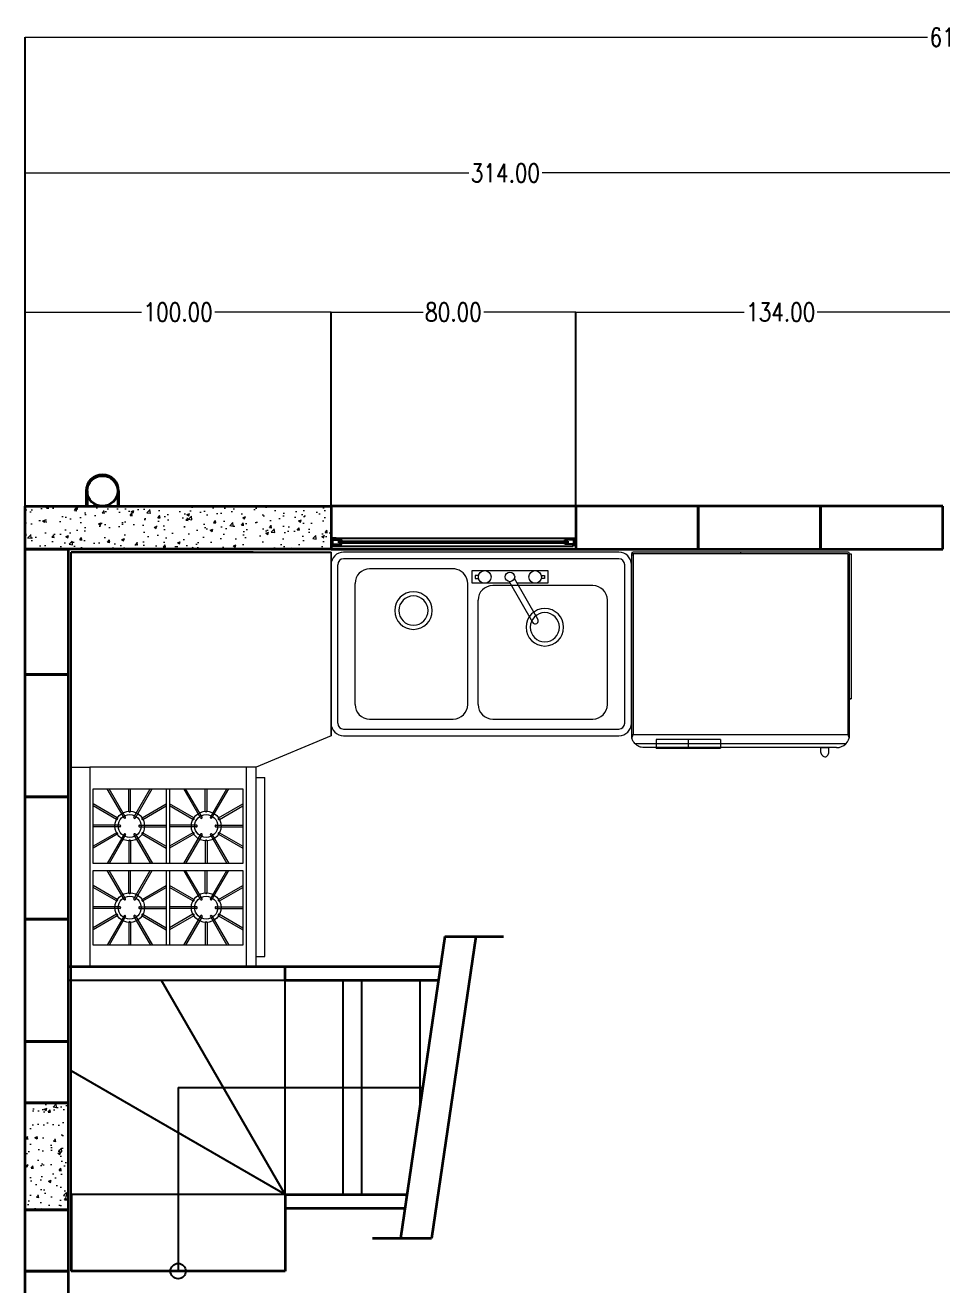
# Model space of a CAD drawing. Header units: millimetres. Extents: x -1436 to 15913, y -5994 to 7579.
# Drawn here: x 8339 to 11339, y 3459 to 7579 of the extents above; entities that cross this region are included whole.
import ezdxf

# ---------------------------------------------------------------- set-up
doc = ezdxf.new("R2010")
doc.units = ezdxf.units.MM
for name, color, linetype, lineweight in [('A-ANNO-DIMS', 3, 'Continuous', 13), ('A-FLOR-LEVL', 7, 'Continuous', 25), ('A-FLOR-PATT', 8, 'Continuous', 18), ('A-FURN', 253, 'Continuous', 15), ('A-GLAZ-FULL', 4, 'Continuous', 25), ('A-WALL-FULL', 7, 'Continuous', 35)]:
    doc.layers.add(name, color=color, linetype=linetype, lineweight=lineweight)
doc.styles.add('APLUS', font='arial.ttf', dxfattribs={"width": 0.6})
doc.styles.add('E-ROMANS', font='romans.shx', dxfattribs={"width": 0.8})
doc.dimstyles.new('E-0050_TICK_12', dxfattribs={"dimscale": 0.001, "dimtxt": 60005, "dimasz": 60, "dimexe": 30, "dimexo": 20, "dimgap": 30, "dimtad": 0, "dimlfac": 0.1, "dimzin": 0, "dimdsep": 46, "dimtxsty": 'E-ROMANS', "dimblk": 'OBLIQUE', "dimcen": 30, "dimclrd": 256, "dimclre": 256, "dimclrt": 256, "dimadec": 0, "dimazin": 0, "dimtfac": 1, "dimtmove": 1, "dimatfit": 3, "dimldrblk": 'OPEN90', "dimfxl": 1, "dimtfill": 1, "dimtolj": 1, "dimtzin": 0, "dimlwd": -1, "dimarcsym": 0})
pattern_1 = [(50, (41753.566, 87107.75), (91.092334, -7.96954), [9.525, -104.775]), (355, (41753.57, 87107.75), (-17.62141, 95.52832), [7.62, -83.82]), (100.451, (41761.16, 87107.09), (73.47125, 87.55834), [8.095, -89.045]), (46.1842, (41753.57, 87133.15), (135.53952, -21.02116), [14.2875, -157.1625]), (96.6356, (41764.86, 87131.4), (118.70212, 123.71278), [12.1425, -133.5675]), (351.184, (41753.57, 87133.15), (118.7023, 123.71256), [11.43, -125.73]), (21, (41766.266, 87126.8), (75.80744, -51.13276), [9.525, -104.775]), (326, (41766.27, 87126.8), (30.90101, 92.09398), [7.62, -83.82]), (71.4514, (41772.58, 87122.54), (106.708245, 40.96143), [8.095, -89.045]), (37.5, (41753.566, 87107.75), (1.544302, 42.27752), [0, -82.804, 0, -85.09, 0, -84.1375]), (7.5, (41753.566, 87107.75), (33.409831, 50.090287), [0, -48.514, 0, -80.899, 0, -32.0675]), (327.5, (41725.245, 87107.75), (67.795298, -2.864372), [0, -31.75, 0, -99.06, 0, -131.445]), (317.5, (41712.545, 87107.75), (74.06459, 12.713246), [0, -41.275, 0, -65.786, 0, -93.345])]

# ---------------------------------------------------------------- blocks, each defined once
blk = doc.blocks.new('_Oblique')
at = {"color": 0, "linetype": 'ByBlock', "lineweight": -2}
blk.add_line((-0.5, -0.5), (0.5, 0.5), dxfattribs=at)
blk = doc.blocks.new('*D32')
at = {"layer": 'A-ANNO-DIMS', "lineweight": -2, "transparency": 16777216}
for p, q in [((8339, 6006.9), (8339, 7540)), ((14479, 6006.9), (14479, 7540))]:
    blk.add_line(p, q, dxfattribs=at)
at = {"layer": 'A-ANNO-DIMS', "transparency": 16777216}
for p, q in [((8339, 7540), (11291.2, 7540)), ((14479, 7540), (11526.7, 7540))]:
    blk.add_line(p, q, dxfattribs=at)
at = {"layer": 'A-ANNO-DIMS', "transparency": 16777216, "xscale": 0.06, "yscale": 0.06, "zscale": 0.06, "rotation": 180}
blk.add_blockref('_Oblique', (8339, 7540), dxfattribs=at)
at = {"layer": 'A-ANNO-DIMS', "transparency": 16777216, "xscale": 0.06, "yscale": 0.06, "zscale": 0.06}
blk.add_blockref('_Oblique', (14479, 7540), dxfattribs=at)
at = {"layer": 'A-ANNO-DIMS', "transparency": 16777216, "insert": (11409, 7540), "char_height": 60.01, "attachment_point": 5, "style": 'E-ROMANS', "bg_fill": 3, "box_fill_scale": 1.1, "bg_fill_color": 256, "bg_fill_true_color": 13158600, "bg_fill_transparency": 0}
blk.add_mtext('\\A1;614.00', dxfattribs=at)
blk = doc.blocks.new('_Open90')
at = {"color": 0, "linetype": 'ByBlock', "lineweight": -2}
for p, q in [((0, 0), (-1, 0)), ((-0.5, 0.5), (0, 0)), ((0, 0), (-0.5, -0.5))]:
    blk.add_line(p, q, dxfattribs=at)
blk = doc.blocks.new('*D33')
at = {"layer": 'A-ANNO-DIMS', "lineweight": -2, "transparency": 16777216}
for p, q in [((8339, 6006.9), (8339, 7096.3)), ((11479, 6006.9), (11479, 7096.3))]:
    blk.add_line(p, q, dxfattribs=at)
at = {"layer": 'A-ANNO-DIMS', "transparency": 16777216}
for p, q in [((8339, 7096.3), (9790.1, 7096.3)), ((11479, 7096.3), (10027.9, 7096.3))]:
    blk.add_line(p, q, dxfattribs=at)
at = {"layer": 'A-ANNO-DIMS', "transparency": 16777216, "xscale": 0.06, "yscale": 0.06, "zscale": 0.06, "rotation": 180}
blk.add_blockref('_Oblique', (8339, 7096.3), dxfattribs=at)
at = {"layer": 'A-ANNO-DIMS', "transparency": 16777216, "xscale": 0.06, "yscale": 0.06, "zscale": 0.06}
blk.add_blockref('_Oblique', (11479, 7096.3), dxfattribs=at)
at = {"layer": 'A-ANNO-DIMS', "transparency": 16777216, "insert": (9909, 7096.3), "char_height": 60.01, "attachment_point": 5, "style": 'E-ROMANS', "bg_fill": 3, "box_fill_scale": 1.1, "bg_fill_color": 256, "bg_fill_true_color": 13158600, "bg_fill_transparency": 0}
blk.add_mtext('\\A1;314.00', dxfattribs=at)
blk = doc.blocks.new('*D46')
at = {"layer": 'A-ANNO-DIMS', "lineweight": -2, "transparency": 16777216}
for p, q in [((8339, 6006.9), (8339, 6641.5)), ((9339, 6006.9), (9339, 6641.5))]:
    blk.add_line(p, q, dxfattribs=at)
at = {"layer": 'A-ANNO-DIMS', "transparency": 16777216}
for p, q in [((8339, 6641.4), (8723.5, 6641.4)), ((9339, 6641.4), (8954.5, 6641.4))]:
    blk.add_line(p, q, dxfattribs=at)
at = {"layer": 'A-ANNO-DIMS', "transparency": 16777216, "xscale": 0.06, "yscale": 0.06, "zscale": 0.06, "rotation": 180}
blk.add_blockref('_Oblique', (8339, 6641.4), dxfattribs=at)
at = {"layer": 'A-ANNO-DIMS', "transparency": 16777216, "xscale": 0.06, "yscale": 0.06, "zscale": 0.06}
blk.add_blockref('_Oblique', (9339, 6641.4), dxfattribs=at)
at = {"layer": 'A-ANNO-DIMS', "transparency": 16777216, "insert": (8839, 6641.4), "char_height": 60.01, "attachment_point": 5, "style": 'E-ROMANS', "bg_fill": 3, "box_fill_scale": 1.1, "bg_fill_color": 256, "bg_fill_true_color": 13158600, "bg_fill_transparency": 0}
blk.add_mtext('\\A1;100.00', dxfattribs=at)
blk = doc.blocks.new('*D47')
at = {"layer": 'A-ANNO-DIMS', "lineweight": -2, "transparency": 16777216}
for p, q in [((9339, 6006.9), (9339, 6641.5)), ((10139, 6006.9), (10139, 6641.5))]:
    blk.add_line(p, q, dxfattribs=at)
at = {"layer": 'A-ANNO-DIMS', "transparency": 16777216}
for p, q in [((9339, 6641.5), (9642.9, 6641.5)), ((10139, 6641.5), (9835, 6641.5))]:
    blk.add_line(p, q, dxfattribs=at)
at = {"layer": 'A-ANNO-DIMS', "transparency": 16777216, "xscale": 0.06, "yscale": 0.06, "zscale": 0.06, "rotation": 180}
blk.add_blockref('_Oblique', (9339, 6641.5), dxfattribs=at)
at = {"layer": 'A-ANNO-DIMS', "transparency": 16777216, "xscale": 0.06, "yscale": 0.06, "zscale": 0.06}
blk.add_blockref('_Oblique', (10139, 6641.5), dxfattribs=at)
at = {"layer": 'A-ANNO-DIMS', "transparency": 16777216, "insert": (9739, 6641.5), "char_height": 60.01, "attachment_point": 5, "style": 'E-ROMANS', "bg_fill": 3, "box_fill_scale": 1.1, "bg_fill_color": 256, "bg_fill_true_color": 13158600, "bg_fill_transparency": 0}
blk.add_mtext('\\A1;80.00', dxfattribs=at)
blk = doc.blocks.new('*D48')
at = {"layer": 'A-ANNO-DIMS', "lineweight": -2, "transparency": 16777216}
for p, q in [((10139, 6006.9), (10139, 6641.5)), ((11479, 6006.9), (11479, 6641.5))]:
    blk.add_line(p, q, dxfattribs=at)
at = {"layer": 'A-ANNO-DIMS', "transparency": 16777216}
for p, q in [((10139, 6641.5), (10693.5, 6641.5)), ((11479, 6641.5), (10924.5, 6641.5))]:
    blk.add_line(p, q, dxfattribs=at)
at = {"layer": 'A-ANNO-DIMS', "transparency": 16777216, "xscale": 0.06, "yscale": 0.06, "zscale": 0.06, "rotation": 180}
blk.add_blockref('_Oblique', (10139, 6641.5), dxfattribs=at)
at = {"layer": 'A-ANNO-DIMS', "transparency": 16777216, "xscale": 0.06, "yscale": 0.06, "zscale": 0.06}
blk.add_blockref('_Oblique', (11479, 6641.5), dxfattribs=at)
at = {"layer": 'A-ANNO-DIMS', "transparency": 16777216, "insert": (10809, 6641.5), "char_height": 60.01, "attachment_point": 5, "style": 'E-ROMANS', "bg_fill": 3, "box_fill_scale": 1.1, "bg_fill_color": 256, "bg_fill_true_color": 13158600, "bg_fill_transparency": 0}
blk.add_mtext('\\A1;134.00', dxfattribs=at)

msp = doc.modelspace()

# ---------------------------------------------------------------- hatches: boundary and pattern name
at = {"layer": 'A-FLOR-PATT'}
h = msp.add_hatch(dxfattribs=at)
h.set_pattern_fill('AR-CONC', color=256, scale=0.5, style=0)
h.set_pattern_definition(pattern_1)
h.paths.add_polyline_path([(8338.986, 6006.848), (8338.986, 5866.848), (9338.986, 5866.848), (9338.986, 6002.544, 0.36681467), (9307.606, 5996.848), (9303.744, 6000.023, -0.08957843), (9311.78, 6006.848)])
for points in [[(9338.425, 5903.098), (9338.425, 5876.848), (9355.092, 5876.848), (9355.092, 5879.348), (9340.925, 5879.348), (9340.925, 5900.598), (9355.092, 5900.598), (9355.092, 5903.098)], [(9338.425, 5903.098), (9338.425, 5876.848), (9355.092, 5876.848), (9355.092, 5879.348), (9340.925, 5879.348), (9340.925, 5900.598), (9355.092, 5900.598), (9355.092, 5903.098)], [(9338.425, 5903.098), (9338.425, 5876.848), (9355.092, 5876.848), (9355.092, 5879.348), (9340.925, 5879.348), (9340.925, 5900.598), (9355.092, 5900.598), (9355.092, 5903.098)], [(9355.092, 5900.598), (9355.092, 5903.098), (9338.425, 5903.098), (9338.425, 5876.848), (9355.092, 5876.848), (9355.092, 5879.348), (9340.925, 5879.348), (9340.925, 5900.598)], [(10138.933, 5903.098), (10138.933, 5876.848), (10122.267, 5876.848), (10122.267, 5879.348), (10136.433, 5879.348), (10136.433, 5900.598), (10122.267, 5900.598), (10122.267, 5903.098)], [(10138.933, 5903.098), (10138.933, 5876.848), (10122.267, 5876.848), (10122.267, 5879.348), (10136.433, 5879.348), (10136.433, 5900.598), (10122.267, 5900.598), (10122.267, 5903.098)], [(10138.933, 5903.098), (10138.933, 5876.848), (10122.267, 5876.848), (10122.267, 5879.348), (10136.433, 5879.348), (10136.433, 5900.598), (10122.267, 5900.598), (10122.267, 5903.098)], [(10122.32, 5900.598), (10122.32, 5903.098), (10138.986, 5903.098), (10138.986, 5876.848), (10122.32, 5876.848), (10122.32, 5879.348), (10136.486, 5879.348), (10136.486, 5900.598)]]:
    msp.add_hatch(color=256, dxfattribs=at).paths.add_polyline_path(points)
h = msp.add_hatch(dxfattribs=at)
h.set_pattern_fill('AR-CONC', color=256, scale=0.5, style=0)
h.set_pattern_definition(pattern_1)
h.paths.add_polyline_path([(8478.986, 4056.848), (8338.986, 4056.848), (8338.986, 3706.848), (8478.986, 3706.848)])

# ---------------------------------------------------------------- linework, layer by layer
for p, q in [((9084.54, 5856.848), (8488.986, 5856.848)), ((8488.986, 4456.848), (8488.986, 5856.848)), ((8488.986, 5856.848), (9338.986, 5856.848)), ((9084.54, 4456.848), (8478.986, 4456.848))]:
    msp.add_line(p, q)
at = {"layer": 'A-FLOR-LEVL'}
for p, q in [((8488.986, 4411.848), (8488.986, 4456.848)), ((8784.841, 4456.848), (8488.986, 4456.848)), ((8488.986, 4160.993), (8488.986, 4456.848)), ((9188.986, 4456.848), (8784.841, 4456.848)), ((9188.986, 3756.848), (8784.841, 4456.848)), ((9188.986, 3756.848), (9188.986, 4456.848)), ((9378.986, 3756.848), (9378.986, 4456.848)), ((9439.768, 3756.848), (9439.768, 4456.848)), ((9629.768, 4049.338), (9629.768, 4456.848)), ((9188.986, 3756.848), (8488.986, 4160.993)), ((8488.986, 3756.848), (8488.986, 4160.993)), ((8838.986, 4106.848), (9638.201, 4106.848)), ((8838.986, 4106.848), (8838.986, 3506.848)), ((9188.986, 3756.848), (8488.986, 3756.848))]:
    msp.add_line(p, q, dxfattribs=at)
msp.add_circle((8838.986, 3506.848), 25, dxfattribs=at)
at = {"layer": 'A-FURN'}
for p, q in [((9338.986, 5856.848), (9338.986, 5256.847)), ((9338.986, 5856.848), (9338.986, 5256.848)), ((9338.986, 5256.848), (9338.986, 5856.848)), ((10279.897, 5856.848), (9379.895, 5856.848)), ((10320.806, 5851.514), (10320.806, 5260.544)), ((10326.14, 5856.848, 1259.833), (10326.14, 5856.848, -1259.833)), ((11029.068, 5856.848, -1259.833), (10326.14, 5856.848, -1259.833)), ((11029.068, 5851.514, 1265.167), (10326.14, 5851.514, 1265.167)), ((10326.14, 5851.514, 1265.167), (10326.14, 5260.544, 1265.167)), ((10677.604, 5856.848, -1259.833), (10677.604, 5856.848, 1259.833)), ((11029.068, 5856.848, 1259.833), (11029.068, 5856.848, -1259.833)), ((11029.068, 5260.544, 1265.167), (11029.068, 5851.514, 1265.167)), ((11032.839, 5855.286, -1259.833), (11032.839, 5855.286, 1263.604)), ((11034.402, 5851.514, 1176.164), (11039.736, 5851.514, 1176.164)), ((11034.402, 5260.544, 1.886), (11034.402, 5851.514, 1.886)), ((11034.402, 5851.514, 1259.833), (11034.402, 5851.514, -1259.833)), ((11034.402, 5851.514, -1259.833), (11034.402, 5851.514, 1259.833)), ((11039.736, 5851.514, 141.608), (11039.736, 5377.788, 141.608)), ((9338.986, 5592.949), (9338.986, 5837.539)), ((9360.804, 5297.756), (9360.804, 5815.939)), ((10279.897, 5835.03), (9379.895, 5835.03)), ((10298.988, 5297.756), (10298.988, 5815.939)), ((10320.806, 5815.939, -1259.833), (10320.806, 5815.939, 1259.833)), ((10320.806, 5297.756), (10320.806, 5815.939)), ((10320.806, 5815.939, -1259.833), (10320.806, 5815.939, 1259.833)), ((9737.851, 5802.303), (9465.122, 5802.303)), ((9800.188, 5755.235), (9800.188, 5796.456)), ((9800.188, 5796.456), (10047.513, 5796.456)), ((9810.494, 5780.998), (9810.494, 5770.693)), ((9821.98, 5780.998), (9810.494, 5780.998)), ((9810.494, 5770.693), (9821.98, 5770.693)), ((10015.219, 5638.205), (9938.657, 5770.815)), ((10025.724, 5780.998), (10037.208, 5780.998)), ((10037.208, 5770.693), (10025.724, 5770.693)), ((10037.208, 5780.998), (10037.208, 5770.693)), ((10047.513, 5796.456), (10047.513, 5755.235)), ((9417.395, 5359.12), (9417.395, 5754.575)), ((9785.578, 5359.12), (9785.578, 5754.575)), ((9923.731, 5755.235), (9800.188, 5755.235)), ((9943.403, 5747.757), (9867.396, 5747.757)), ((9920.807, 5760.509), (9997.368, 5627.9)), ((10194.67, 5747.757), (9943.403, 5747.757)), ((10047.513, 5755.235), (9947.594, 5755.235)), ((9819.669, 5359.12), (9819.669, 5700.03)), ((10242.397, 5359.12), (10242.397, 5700.03)), ((11039.736, 5377.788, 141.608), (11034.402, 5377.788, 141.608)), ((11034.402, 5377.788, 1176.164), (11034.402, 5377.788, 141.608)), ((11039.736, 5377.788, 1176.164), (11034.402, 5377.788, 1176.164)), ((11034.402, 5377.788, 658.886), (11039.736, 5377.788, 658.886)), ((11037.069, 5377.788, 1176.164), (11037.069, 5377.788, 141.608)), ((11039.736, 5377.788, 141.608), (11039.736, 5377.788, 1176.164)), ((9379.895, 5278.665), (10279.897, 5278.665)), ((9465.122, 5311.393), (9737.851, 5311.393)), ((9867.396, 5311.393), (10194.67, 5311.393)), ((9338.986, 5256.848), (9094.54, 5153.822)), ((9379.895, 5256.847), (10279.897, 5256.847)), ((10320.806, 5260.544, -1259.833), (11034.402, 5260.544, -1259.833)), ((10320.806, 5260.544, 1259.833), (10320.806, 5260.544, -1259.833)), ((10612.546, 5244.542, 479.307), (10401.382, 5244.542, 479.307)), ((10401.382, 5244.542, 247.45), (10401.382, 5244.542, 479.307)), ((10506.964, 5244.542, 247.45), (10506.964, 5244.542, 479.307)), ((10612.546, 5244.542, 479.307), (10612.546, 5244.542, 247.45)), ((11034.402, 5260.544, 1259.833), (11034.402, 5260.544, -1259.833)), ((11021.903, 5230.37, -1247.334), (10333.304, 5230.37, -1247.334)), ((10363.478, 5217.872, 578.058), (10363.478, 5217.872, -1217.161)), ((10363.478, 5217.872, 1222.495), (10363.478, 5217.872, -1217.161)), ((10991.73, 5217.872, 1222.495), (10363.478, 5217.872, 1222.495)), ((10363.478, 5217.872, 1222.495), (10363.478, 5217.872, 612.581)), ((10401.382, 5231.207, 247.45), (10401.382, 5231.207, 521.895)), ((10401.382, 5216.205, 247.45), (10401.382, 5217.872, 247.45)), ((10401.382, 5217.872, 391.979), (10401.382, 5216.205, 391.979)), ((10401.382, 5217.872, 247.45), (10401.382, 5217.872, 536.508)), ((10401.382, 5217.872, 247.45), (10401.382, 5217.872, 520.818)), ((10401.382, 5217.039, 247.45), (10401.382, 5217.039, 531.943)), ((10401.382, 5216.205, 247.45), (10401.382, 5216.205, 536.508)), ((10401.382, 5216.205, 536.508), (10612.546, 5216.205, 536.508)), ((10506.964, 5217.872, 247.45), (10506.964, 5217.872, 520.818)), ((10506.964, 5216.205, 247.45), (10506.964, 5217.872, 247.45)), ((10506.964, 5216.205, 247.45), (10506.964, 5216.205, 536.508)), ((10612.546, 5231.207, 247.45), (10612.546, 5231.207, 521.895)), ((10612.546, 5216.205, 247.45), (10612.546, 5217.872, 247.45)), ((10612.546, 5216.205, 391.979), (10612.546, 5217.872, 391.979)), ((10612.546, 5217.872, 536.508), (10612.546, 5217.872, 247.45)), ((10612.546, 5217.872, 520.818), (10612.546, 5217.872, 247.45)), ((10612.546, 5217.039, 247.45), (10612.546, 5217.039, 531.943)), ((10612.546, 5216.205, 536.508), (10612.546, 5216.205, 247.45)), ((10677.604, 5217.339, 578.058), (10677.604, 5217.872, 578.058)), ((10677.604, 5217.339, -1217.161), (10677.604, 5217.872, -1217.161)), ((10677.604, 5217.872, 578.058), (10677.604, 5217.872, -1217.161)), ((10677.604, 5217.872, 1222.495), (10677.604, 5217.872, -1217.161)), ((10677.604, 5217.339, 1222.495), (10677.604, 5217.872, 1222.495)), ((10677.604, 5217.339, 612.581), (10677.604, 5217.872, 612.581)), ((10677.604, 5217.872, 1222.495), (10677.604, 5217.872, 612.581)), ((10677.604, 5217.339, 578.058), (10677.604, 5217.339, -1217.161)), ((10677.604, 5217.339, 1222.495), (10677.604, 5217.339, 612.581)), ((10964.918, 5217.872, 537.766), (10939.253, 5217.872, 537.766)), ((10939.253, 5217.872, 537.766), (10939.253, 5207.204, 537.766)), ((10939.253, 5217.872, 252.323), (10964.918, 5217.872, 252.323)), ((10939.253, 5217.872, 537.766), (10939.253, 5217.872, 252.323)), ((10939.253, 5217.872, 395.045), (10964.918, 5217.872, 395.045)), ((10939.253, 5217.872, 1041.395), (10939.253, 5217.872, 755.951)), ((10939.253, 5212.538, 252.323), (10939.253, 5212.538, 537.766)), ((10939.253, 5212.538, 755.951), (10939.253, 5212.538, 1041.395)), ((10939.253, 5207.204, 252.323), (10939.253, 5207.204, 537.766)), ((10939.253, 5207.204, 755.951), (10939.253, 5207.204, 1041.395)), ((10945.502, 5192.117, 252.323), (10945.502, 5192.117, 537.766)), ((10945.502, 5192.117, 755.951), (10945.502, 5192.117, 1041.395)), ((10952.086, 5217.872, 537.766), (10952.086, 5217.872, 252.323)), ((10952.086, 5217.872, 1041.395), (10952.086, 5217.872, 755.951)), ((10964.917, 5198.495, 252.323), (10964.917, 5198.495, 537.766)), ((10964.917, 5198.495, 755.951), (10964.917, 5198.495, 1041.395)), ((10964.918, 5217.872, 252.323), (10964.918, 5198.752, 252.323)), ((10964.918, 5217.872, 252.323), (10964.918, 5217.872, 537.766)), ((10964.918, 5217.872, 755.951), (10964.918, 5217.872, 1041.395)), ((10964.918, 5208.312, 252.323), (10964.918, 5208.312, 537.766)), ((10964.918, 5208.312, 755.951), (10964.918, 5208.312, 1041.395)), ((10964.918, 5198.752, 252.323), (10964.918, 5198.752, 537.766)), ((10964.918, 5198.752, 755.951), (10964.918, 5198.752, 1041.395)), ((10991.73, 5217.872, -1217.161), (10991.73, 5217.872, 578.058)), ((10991.73, 5217.872, -1217.161), (10991.73, 5217.872, 1222.495)), ((10991.73, 5217.872, 612.581), (10991.73, 5217.872, 1222.495)), ((11021.903, 5230.37, -1247.334), (11021.903, 5230.37, 1252.669)), ((9061.206, 5153.822), (8550.097, 5153.822)), ((10947.91, 5190.043, 537.766), (10947.91, 5190.043, 252.323)), ((10947.91, 5190.043, 1041.395), (10947.91, 5190.043, 755.951)), ((10958.997, 5189.07, 252.323), (10958.997, 5189.07, 537.766)), ((10958.997, 5189.07, 755.951), (10958.997, 5189.07, 1041.395)), ((9094.54, 5120.223), (9122.317, 5120.223)), ((9122.317, 4535.447), (9122.317, 5120.223)), ((8662.218, 4987.92), (8607.098, 5083.39)), ((8667.029, 4990.698), (8613.513, 5083.39)), ((8677.874, 5009.981), (8677.874, 5083.39)), ((8683.43, 5009.981), (8683.43, 5083.39)), ((8694.275, 4990.698), (8747.791, 5083.39)), ((8699.086, 4987.92), (8754.206, 5083.39)), ((8800.096, 5083.39), (8800.096, 4838.946)), ((8811.207, 5083.39), (8811.207, 4838.946)), ((8912.217, 4987.92), (8857.097, 5083.39)), ((8917.028, 4990.698), (8863.512, 5083.39)), ((8927.874, 5009.981), (8927.874, 5083.39)), ((8933.429, 5009.981), (8933.429, 5083.39)), ((8944.274, 4990.698), (8997.79, 5083.39)), ((8949.086, 4987.92), (9004.205, 5083.39)), ((8640.095, 4988.17), (8561.208, 5033.715)), ((8637.318, 4983.358), (8561.208, 5027.3)), ((8721.209, 4988.17), (8800.096, 5033.715)), ((8723.987, 4983.358), (8800.096, 5027.3)), ((8890.094, 4988.17), (8811.207, 5033.715)), ((8887.317, 4983.358), (8811.207, 5027.3)), ((8971.208, 4988.17), (9050.095, 5033.715)), ((8973.986, 4983.358), (9050.095, 5027.3)), ((8648.595, 4964.324), (8561.208, 4964.324)), ((8648.595, 4958.769), (8561.208, 4958.769)), ((8712.71, 4964.324), (8800.096, 4964.324)), ((8712.71, 4958.769), (8800.096, 4958.769)), ((8898.594, 4964.324), (8811.207, 4964.324)), ((8898.594, 4958.769), (8811.207, 4958.769)), ((8962.709, 4964.324), (9050.095, 4964.324)), ((8962.709, 4958.769), (9050.095, 4958.769)), ((8637.318, 4939.735), (8561.208, 4895.793)), ((8640.095, 4934.923), (8561.208, 4889.378)), ((8662.218, 4935.173), (8606.662, 4838.946)), ((8667.029, 4932.395), (8613.076, 4838.946)), ((8677.874, 4913.112), (8677.874, 4838.946)), ((8683.43, 4913.112), (8683.43, 4838.946)), ((8694.275, 4932.395), (8748.228, 4838.946)), ((8699.086, 4935.173), (8754.643, 4838.946)), ((8721.209, 4934.923), (8800.096, 4889.378)), ((8723.987, 4939.735), (8800.096, 4895.793)), ((8887.317, 4939.735), (8811.207, 4895.793)), ((8890.094, 4934.923), (8811.207, 4889.378)), ((8912.217, 4935.173), (8856.661, 4838.946)), ((8917.028, 4932.395), (8863.076, 4838.946)), ((8927.874, 4913.112), (8927.874, 4838.946)), ((8933.429, 4913.112), (8933.429, 4838.946)), ((8944.274, 4932.395), (8998.227, 4838.946)), ((8949.086, 4935.173), (9004.642, 4838.946)), ((8971.208, 4934.923), (9050.095, 4889.378)), ((8973.986, 4939.735), (9050.095, 4895.793)), ((8662.218, 4721.254), (8607.098, 4816.724)), ((8667.029, 4724.032), (8613.513, 4816.724)), ((8677.874, 4743.316), (8677.874, 4816.724)), ((8683.43, 4743.316), (8683.43, 4816.724)), ((8694.275, 4724.032), (8747.791, 4816.724)), ((8699.086, 4721.254), (8754.206, 4816.724)), ((8800.096, 4816.724), (8800.096, 4572.281)), ((8811.207, 4816.724), (8811.207, 4572.281)), ((8912.217, 4721.254), (8857.097, 4816.724)), ((8917.028, 4724.032), (8863.512, 4816.724)), ((8927.874, 4743.316), (8927.874, 4816.724)), ((8933.429, 4743.316), (8933.429, 4816.724)), ((8944.274, 4724.032), (8997.79, 4816.724)), ((8949.086, 4721.254), (9004.205, 4816.724)), ((8640.095, 4721.504), (8561.208, 4767.049)), ((8637.318, 4716.693), (8561.208, 4760.634)), ((8721.209, 4721.504), (8800.096, 4767.049)), ((8723.987, 4716.693), (8800.096, 4760.634)), ((8890.094, 4721.504), (8811.207, 4767.049)), ((8887.317, 4716.693), (8811.207, 4760.634)), ((8971.208, 4721.504), (9050.095, 4767.049)), ((8973.986, 4716.693), (9050.095, 4760.634)), ((8648.595, 4697.659), (8561.208, 4697.659)), ((8712.71, 4697.659), (8800.096, 4697.659)), ((8898.594, 4697.659), (8811.207, 4697.659)), ((8962.709, 4697.659), (9050.095, 4697.659)), ((8648.595, 4692.103), (8561.208, 4692.103)), ((8637.318, 4673.069), (8561.208, 4629.127)), ((8640.095, 4668.258), (8561.208, 4622.712)), ((8662.218, 4668.507), (8606.662, 4572.281)), ((8667.029, 4665.729), (8613.076, 4572.281)), ((8694.275, 4665.729), (8748.228, 4572.281)), ((8699.086, 4668.507), (8754.643, 4572.281)), ((8712.71, 4692.103), (8800.096, 4692.103)), ((8721.209, 4668.258), (8800.096, 4622.712)), ((8723.987, 4673.069), (8800.096, 4629.127)), ((8898.594, 4692.103), (8811.207, 4692.103)), ((8887.317, 4673.069), (8811.207, 4629.127)), ((8890.094, 4668.258), (8811.207, 4622.712)), ((8912.217, 4668.507), (8856.661, 4572.281)), ((8917.028, 4665.729), (8863.076, 4572.281)), ((8944.274, 4665.729), (8998.227, 4572.281)), ((8949.086, 4668.507), (9004.642, 4572.281)), ((8962.709, 4692.103), (9050.095, 4692.103)), ((8971.208, 4668.258), (9050.095, 4622.712)), ((8973.986, 4673.069), (9050.095, 4629.127)), ((8677.874, 4646.446), (8677.874, 4572.281)), ((8683.43, 4646.446), (8683.43, 4572.281)), ((8927.874, 4646.446), (8927.874, 4572.281)), ((8933.429, 4646.446), (8933.429, 4572.281)), ((9094.54, 4535.447), (9122.317, 4535.447))]:
    msp.add_line(p, q, dxfattribs=at)
for points in [[(8488.986, 4501.848), (8488.986, 5153.822), (8550.097, 5153.822), (8550.097, 4501.848)], [(9094.54, 4501.848), (9094.54, 5153.822), (9061.206, 5153.822), (9061.206, 4501.848)]]:
    msp.add_lwpolyline(points, dxfattribs=at)
for points in [[(8561.208, 5083.39), (9050.095, 5083.39), (9050.095, 4838.946), (8561.208, 4838.946)], [(8561.208, 4816.724), (9050.095, 4816.724), (9050.095, 4572.281), (8561.208, 4572.281)]]:
    msp.add_lwpolyline(points, close=True, dxfattribs=at)
for centre, radius in [((9841.409, 5775.846), 20.61), ((9923.851, 5775.846), 15.458), ((10006.292, 5775.846), 20.61), ((8680.652, 4961.546), 48.514), ((8680.652, 4961.546), 37.403), ((8930.651, 4961.546), 48.514), ((8930.651, 4961.546), 37.403), ((8680.652, 4694.881), 48.514), ((8930.651, 4694.881), 48.514), ((8680.652, 4694.881), 37.403), ((8930.651, 4694.881), 37.403)]:
    msp.add_circle(centre, radius, dxfattribs=at)
for centre, radius, start, end in [((9379.895, 5815.939), 40.909, 90, 180), ((10279.897, 5815.939), 40.909, 0, 90), ((10326.14, 5851.514, -1259.833), 5.334, 90, 180), ((11029.068, 5851.514, 1.886), 5.334, 0, 90), ((9379.895, 5815.939), 19.091, 90, 180), ((10279.897, 5815.939), 19.091, 0, 90), ((9465.123, 5754.575), 47.727, 90, 180), ((9737.85, 5754.575), 47.727, 74.937222, 90), ((9737.85, 5754.575), 47.727, 0, 74.937222), ((9867.396, 5700.03), 47.727, 90, 180), ((10194.669, 5700.03), 47.727, 0, 90), ((9608.305, 5665.939), 61.364, 0, 180), ((9608.305, 5665.939), 47.727, 0, 180), ((9608.305, 5665.939), 61.364, 180, 0), ((9608.305, 5665.939), 47.727, 180, 0), ((10037.851, 5611.393), 61.364, 0, 180), ((10037.851, 5611.393), 47.727, 0, 180), ((10037.851, 5611.393), 61.364, 180, 0), ((10037.851, 5611.393), 47.727, 180, 0), ((10006.292, 5633.053), 10.305, 210, 30), ((9465.123, 5359.12), 47.727, 180, 270), ((9737.85, 5359.12), 47.727, 270, 360), ((9867.396, 5359.12), 47.727, 180, 270), ((10194.669, 5359.12), 47.727, 270, 360), ((9379.895, 5297.756), 40.909, 180, 270), ((9379.895, 5297.756), 19.091, 180, 270), ((10279.897, 5297.756), 40.909, 270, 0), ((10279.897, 5297.756), 19.091, 270, 0), ((10991.73, 5260.544, 1.886), 42.672, 270, 0), ((10954.25, 5198.624, 252.323), 10.668, 233.542979, 359.308555), ((10943.582, 5198.752, 252.323), 21.336, 359.308555, 0), ((10943.582, 5198.752, 537.766), 21.336, 359.308555, 360), ((10943.582, 5198.752, 395.045), 21.336, 359.308555, 0), ((10943.582, 5198.752, 755.951), 21.336, 359.308555, 0), ((10943.582, 5198.752, 1041.395), 21.336, 359.308555, 360), ((10943.582, 5198.752, 898.673), 21.336, 359.308555, 0), ((8638.638, 4985.804), 2.78, 237.523845, 62.476155), ((8664.563, 4989.413), 2.78, 207.523845, 32.476155), ((8680.652, 5010.061), 2.78, 177.523845, 2.476155), ((8696.741, 4989.413), 2.78, 147.523845, 332.476155), ((8722.667, 4985.804), 2.78, 117.523845, 302.476155), ((8888.637, 4985.804), 2.78, 237.523845, 62.476155), ((8914.563, 4989.413), 2.78, 207.523845, 32.476155), ((8930.651, 5010.061), 2.78, 177.523845, 2.476155), ((8946.74, 4989.413), 2.78, 147.523845, 332.476155), ((8972.666, 4985.804), 2.78, 117.523845, 302.476155), ((8648.475, 4961.546), 2.78, 267.523845, 92.476155), ((8712.83, 4961.546), 2.78, 87.523845, 272.476155), ((8898.474, 4961.546), 2.78, 267.523845, 92.476155), ((8962.829, 4961.546), 2.78, 87.523845, 272.476155), ((8638.638, 4937.289), 2.78, 297.523845, 122.476155), ((8664.563, 4933.68), 2.78, 327.523845, 152.476155), ((8680.652, 4913.032), 2.78, 357.523845, 182.476155), ((8696.741, 4933.68), 2.78, 27.523845, 212.476155), ((8722.667, 4937.289), 2.78, 57.523845, 242.476155), ((8888.637, 4937.289), 2.78, 297.523845, 122.476155), ((8914.563, 4933.68), 2.78, 327.523845, 152.476155), ((8930.651, 4913.032), 2.78, 357.523845, 182.476155), ((8946.74, 4933.68), 2.78, 27.523845, 212.476155), ((8972.666, 4937.289), 2.78, 57.523845, 242.476155), ((8680.652, 4743.395), 2.78, 177.523845, 2.476155), ((8930.651, 4743.395), 2.78, 177.523845, 2.476155), ((8638.638, 4719.138), 2.78, 237.523845, 62.476155), ((8648.475, 4694.881), 2.78, 267.523845, 92.476155), ((8664.563, 4722.747), 2.78, 207.523845, 32.476155), ((8696.741, 4722.747), 2.78, 147.523845, 332.476155), ((8712.83, 4694.881), 2.78, 87.523845, 272.476155), ((8722.667, 4719.138), 2.78, 117.523845, 302.476155), ((8888.637, 4719.138), 2.78, 237.523845, 62.476155), ((8898.474, 4694.881), 2.78, 267.523845, 92.476155), ((8914.563, 4722.747), 2.78, 207.523845, 32.476155), ((8946.74, 4722.747), 2.78, 147.523845, 332.476155), ((8962.829, 4694.881), 2.78, 87.523845, 272.476155), ((8972.666, 4719.138), 2.78, 117.523845, 302.476155), ((8638.638, 4670.624), 2.78, 297.523845, 122.476155), ((8664.563, 4667.014), 2.78, 327.523845, 152.476155), ((8696.741, 4667.014), 2.78, 27.523845, 212.476155), ((8722.667, 4670.624), 2.78, 57.523845, 242.476155), ((8888.637, 4670.624), 2.78, 297.523845, 122.476155), ((8914.563, 4667.014), 2.78, 327.523845, 152.476155), ((8946.74, 4667.014), 2.78, 27.523845, 212.476155), ((8972.666, 4670.624), 2.78, 57.523845, 242.476155), ((8680.652, 4646.366), 2.78, 357.523845, 182.476155), ((8930.651, 4646.366), 2.78, 357.523845, 182.476155)]:
    msp.add_arc(centre, radius, start, end, dxfattribs=at)
at = {"layer": 'A-FURN', "extrusion": (1, 0, 0)}
for centre, radius, start, end in [((5851.514, 1259.833, 10677.604), 5.334, 360, 90), ((5169.866, 479.307, 10401.382), 74.676, 0, 49.994799), ((5169.866, 479.307, 10506.964), 74.676, 0, 49.994799), ((5169.866, 479.307, 10612.546), 74.676, 0, 49.994799), ((5143.196, 520.818, 10401.382), 74.676, 0, 12.128575), ((5143.196, 520.818, 10506.964), 74.676, 0, 12.128575)]:
    msp.add_arc(centre, radius, start, end, dxfattribs=at)
at = {"layer": 'A-FURN', "extrusion": (0, 1, 0)}
for centre, start, end in [((-10326.14, 1259.833, 5847.68), 0, 90), ((-11029.068, 1259.833, 5847.68), 90, 180)]:
    msp.add_arc(centre, 5.334, start, end, dxfattribs=at)
at = {"layer": 'A-FURN', "extrusion": (1, -1.3232e-13, -2.84361e-14)}
msp.add_arc((5143.196, 520.818, 10612.546), 74.676, 0, 12.128575, dxfattribs=at)
at = {"layer": 'A-FURN'}
for points in [[(10322.368, 5855.286, 1263.604), (10323.396, 5854.258, 1264.632), (10324.768, 5852.886, 1265.167), (10326.14, 5851.514, 1265.167)], [(10320.806, 5260.544, 1259.833), (10320.806, 5256.683, 1261.198), (10321.333, 5252.822, 1262.57), (10322.368, 5249.103, 1263.604)], [(10322.368, 5249.103, 1263.604), (10323.403, 5252.822, 1264.639), (10324.775, 5256.683, 1265.167), (10326.14, 5260.544, 1265.167)], [(11029.068, 5260.544, 1265.167), (11030.432, 5256.683, 1265.167), (11031.804, 5252.822, 1264.639), (11032.839, 5249.103, 1263.604)]]:
    msp.add_open_spline(points, degree=3, dxfattribs=at)
msp.add_open_spline([(10363.478, 5217.872, 1222.495), (10359.951, 5217.872, 1226.022), (10356.426, 5218.302, 1229.548), (10349.383, 5220.103, 1236.589), (10345.868, 5221.468, 1240.104), (10340.629, 5224.449, 1245.345), (10338.886, 5225.601, 1247.086), (10335.422, 5228.316, 1250.551), (10333.697, 5229.879, 1252.275), (10330.289, 5233.604, 1255.685), (10328.597, 5235.762, 1257.374), (10326.15, 5239.807, 1259.826), (10325.344, 5241.301, 1260.628), (10323.787, 5244.761, 1262.186), (10323.036, 5246.702, 1262.936), (10322.368, 5249.103, 1263.604)], degree=3, knots=[-1.57079633, -1.57079633, -1.57079633, -1.57079633, -1.24603187, -1.24603187, -0.92119451, -0.92119451, -0.75884587, -0.75884587, -0.59637323, -0.59637323, -0.43395063, -0.43395063, -0.35269057, -0.35269057, -0.27143051, -0.27143051, -0.27143051, -0.27143051], dxfattribs=at)
msp.add_rational_spline([(10939.253, 5207.204, 537.766), (10939.253, 5196.44, 537.766), (10947.91, 5190.043, 537.766)], [1, 0.892810064048, 1], degree=2, dxfattribs=at)
at = {"layer": 'A-GLAZ-FULL'}
for p, q in [((9338.425, 5903.098), (10138.986, 5903.098)), ((9355.092, 5903.098), (9338.425, 5903.098)), ((9340.925, 5879.348), (9340.925, 5900.598)), ((9345.092, 5896.64), (9374.258, 5896.64)), ((9345.092, 5883.307), (9345.092, 5896.64)), ((9355.092, 5900.598), (9355.092, 5903.098)), ((9364.258, 5887.473), (9364.258, 5892.473)), ((9364.258, 5892.473), (10113.1, 5892.473)), ((9374.258, 5892.473), (9374.258, 5896.64)), ((10103.1, 5892.473), (10103.1, 5896.64)), ((10132.267, 5896.64), (10103.1, 5896.64)), ((10113.1, 5892.473), (10113.1, 5887.473)), ((10130.342, 5900.598), (10130.342, 5903.098)), ((10132.267, 5883.307), (10132.267, 5896.64)), ((10136.486, 5900.598), (10136.486, 5879.348)), ((10138.986, 5903.098), (10138.986, 5876.848)), ((9338.425, 5876.848), (10130.342, 5876.848)), ((9355.092, 5879.348), (9340.925, 5879.348)), ((9345.092, 5883.307), (9374.258, 5883.307)), ((9355.092, 5876.848), (9355.092, 5879.348)), ((9364.258, 5887.473), (10113.1, 5887.473)), ((9374.258, 5883.307), (9374.258, 5887.473)), ((10103.1, 5883.307), (10103.1, 5887.473)), ((10132.267, 5883.307), (10103.1, 5883.307)), ((10130.342, 5876.848), (10130.342, 5879.348)), ((10130.342, 5879.348), (10136.486, 5879.348))]:
    msp.add_line(p, q, dxfattribs=at)
at = {"layer": 'A-WALL-FULL'}
for p, q in [((8538.34, 6056.848), (8538.34, 6006.848)), ((8541.34, 6056.848), (8541.34, 6006.848)), ((8641.34, 6056.848), (8641.34, 6006.848)), ((8644.34, 6056.848), (8644.34, 6006.848)), ((10138.986, 6006.848), (9338.986, 6006.848)), ((10538.986, 6006.848), (10138.986, 6006.848)), ((10138.986, 6006.848), (10138.986, 5866.848)), ((10538.986, 5866.848), (10538.986, 6006.848)), ((10938.986, 6006.848), (10538.986, 6006.848)), ((10538.986, 6006.848), (10538.986, 5866.848)), ((11338.986, 6006.848), (10938.986, 6006.848)), ((10938.986, 6006.848), (10938.986, 5866.848)), ((10938.986, 5866.848), (10938.986, 6006.848)), ((11338.986, 5866.848), (11338.986, 6006.848)), ((8338.986, 5866.848), (8478.986, 5866.848)), ((8338.986, 5456.848), (8338.986, 5866.848)), ((8338.986, 5456.848), (8338.986, 5856.848)), ((8478.986, 5866.848), (8478.986, 5456.848)), ((9338.986, 5866.848), (10138.986, 5866.848)), ((10138.986, 5866.848), (10538.986, 5866.848)), ((10538.986, 5866.848), (10938.986, 5866.848)), ((10938.986, 5866.848), (11338.986, 5866.848)), ((8338.986, 5456.848), (8478.986, 5456.848)), ((8338.986, 5056.848), (8338.986, 5456.848)), ((8478.986, 5456.848), (8338.986, 5456.848)), ((8338.986, 5456.848), (8478.986, 5456.848)), ((8338.986, 5056.848), (8338.986, 5456.848)), ((8478.986, 5456.848), (8338.986, 5456.848)), ((8478.986, 5456.848), (8478.986, 5056.848)), ((8478.986, 5456.848), (8478.986, 5056.848)), ((8338.986, 5056.848), (8478.986, 5056.848)), ((8338.986, 4656.848), (8338.986, 5056.848)), ((8478.986, 5056.848), (8338.986, 5056.848)), ((8338.986, 5056.848), (8478.986, 5056.848)), ((8338.986, 4656.848), (8338.986, 5056.848)), ((8478.986, 5056.848), (8338.986, 5056.848)), ((8478.986, 5056.848), (8478.986, 4656.848)), ((8478.986, 5056.848), (8478.986, 4656.848)), ((8338.986, 4656.848), (8478.986, 4656.848)), ((8338.986, 4256.848), (8338.986, 4656.848)), ((8478.986, 4656.848), (8338.986, 4656.848)), ((8338.986, 4656.848), (8478.986, 4656.848)), ((8338.986, 4256.848), (8338.986, 4656.848)), ((8478.986, 4656.848), (8338.986, 4656.848)), ((8478.986, 4656.848), (8478.986, 4256.848)), ((8478.986, 4656.848), (8478.986, 4256.848)), ((9696.128, 4501.848), (8478.986, 4501.848)), ((9188.986, 4456.848), (9188.986, 4501.848)), ((9689.529, 4456.848), (9188.986, 4456.848)), ((8478.986, 4256.848), (8338.986, 4256.848)), ((8338.986, 4256.848), (8478.986, 4256.848)), ((8338.986, 4056.848), (8338.986, 4256.848)), ((8478.986, 4256.848), (8338.986, 4256.848)), ((8478.986, 4256.848), (8478.986, 4056.848)), ((8478.986, 4056.848), (8338.986, 4056.848)), ((8488.986, 3756.848), (8488.986, 3506.848)), ((9188.986, 3756.848), (9586.874, 3756.848)), ((9188.986, 3756.848), (9188.986, 3711.848)), ((9188.986, 3756.848), (9188.986, 3711.848)), ((9580.274, 3711.848), (9188.986, 3711.848)), ((9188.986, 3711.848), (9188.986, 3506.848)), ((8338.986, 3706.848), (8478.986, 3706.848)), ((8338.986, 3506.848), (8338.986, 3706.848)), ((8478.986, 3706.848), (8478.986, 3506.848)), ((8338.986, 3506.848), (8478.986, 3506.848)), ((8338.986, 3106.848), (8338.986, 3506.848)), ((8478.986, 3506.848), (8338.986, 3506.848)), ((8478.986, 3506.848), (8478.986, 3106.848)), ((9188.986, 3506.848), (8488.986, 3506.848))]:
    msp.add_line(p, q, dxfattribs=at)
for points in [[(8338.986, 6006.848), (9338.986, 6006.848), (9338.986, 5866.848), (8338.986, 5866.848)], [(8338.986, 4056.848), (8478.986, 4056.848), (8478.986, 3706.848), (8338.986, 3706.848)]]:
    msp.add_lwpolyline(points, close=True, dxfattribs=at)
for points in [[(9710.598, 4600.514), (9565.805, 3613.182)], [(9811.846, 4600.514), (9667.053, 3613.182)], [(9710.598, 4600.514), (9902.898, 4600.514)], [(9667.053, 3613.182), (9474.754, 3613.182)]]:
    msp.add_lwpolyline(points, dxfattribs=at)
msp.add_circle((8591.34, 6056.848), 50, dxfattribs=at)
msp.add_arc((8591.34, 6056.848), 53, 0, 180, dxfattribs=at)

# ---------------------------------------------------------------- texts
at = {"layer": 'A-FURN', "style": 'APLUS', "width": 0.8, "flags": 9}
msp.add_attdef('ESTCODE', (9923.851, 5796.456), '', height=0.000495, dxfattribs=at)

# ---------------------------------------------------------------- next in the draw order: dimensions: what is measured, and where the dimension line sits
at = {"layer": 'A-ANNO-DIMS'}
dim = msp.add_linear_dim(base=(14478.986, 7539.954), p1=(8338.986, 6006.848), p2=(14478.986, 6006.848), dimstyle='E-0050_TICK_12', dxfattribs=at)
dim.commit()
dim.dimension.update_dxf_attribs({"geometry": '*D32', "text_midpoint": (11408.986, 7539.954)})

# ---------------------------------------------------------------- next in the draw order: dimensions: what is measured, and where the dimension line sits
dim = msp.add_linear_dim(base=(11478.986, 7096.269), p1=(8338.986, 6006.848), p2=(11478.986, 6006.848), dimstyle='E-0050_TICK_12', dxfattribs=at)
dim.commit()
dim.dimension.update_dxf_attribs({"geometry": '*D33', "text_midpoint": (9908.986, 7096.269)})

# ---------------------------------------------------------------- next in the draw order: dimensions: what is measured, and where the dimension line sits
dim = msp.add_linear_dim(base=(8338.986, 6641.429), p1=(9338.986, 6006.848), p2=(8338.986, 6006.848), dimstyle='E-0050_TICK_12', dxfattribs=at)
dim.commit()
dim.dimension.update_dxf_attribs({"geometry": '*D46', "text_midpoint": (8838.986, 6641.429)})

# ---------------------------------------------------------------- next in the draw order: dimensions: what is measured, and where the dimension line sits
dim = msp.add_linear_dim(base=(10138.986, 6641.459), p1=(9338.986, 6006.848), p2=(10138.986, 6006.848), dimstyle='E-0050_TICK_12', dxfattribs=at)
dim.commit()
dim.dimension.update_dxf_attribs({"geometry": '*D47', "text_midpoint": (9738.986, 6641.459)})

# ---------------------------------------------------------------- next in the draw order: dimensions: what is measured, and where the dimension line sits
dim = msp.add_linear_dim(base=(11478.986, 6641.489), p1=(10138.986, 6006.848), p2=(11478.986, 6006.848), dimstyle='E-0050_TICK_12', dxfattribs=at)
dim.commit()
dim.dimension.update_dxf_attribs({"geometry": '*D48', "text_midpoint": (10808.986, 6641.489)})

doc.saveas('drawing.dxf')
